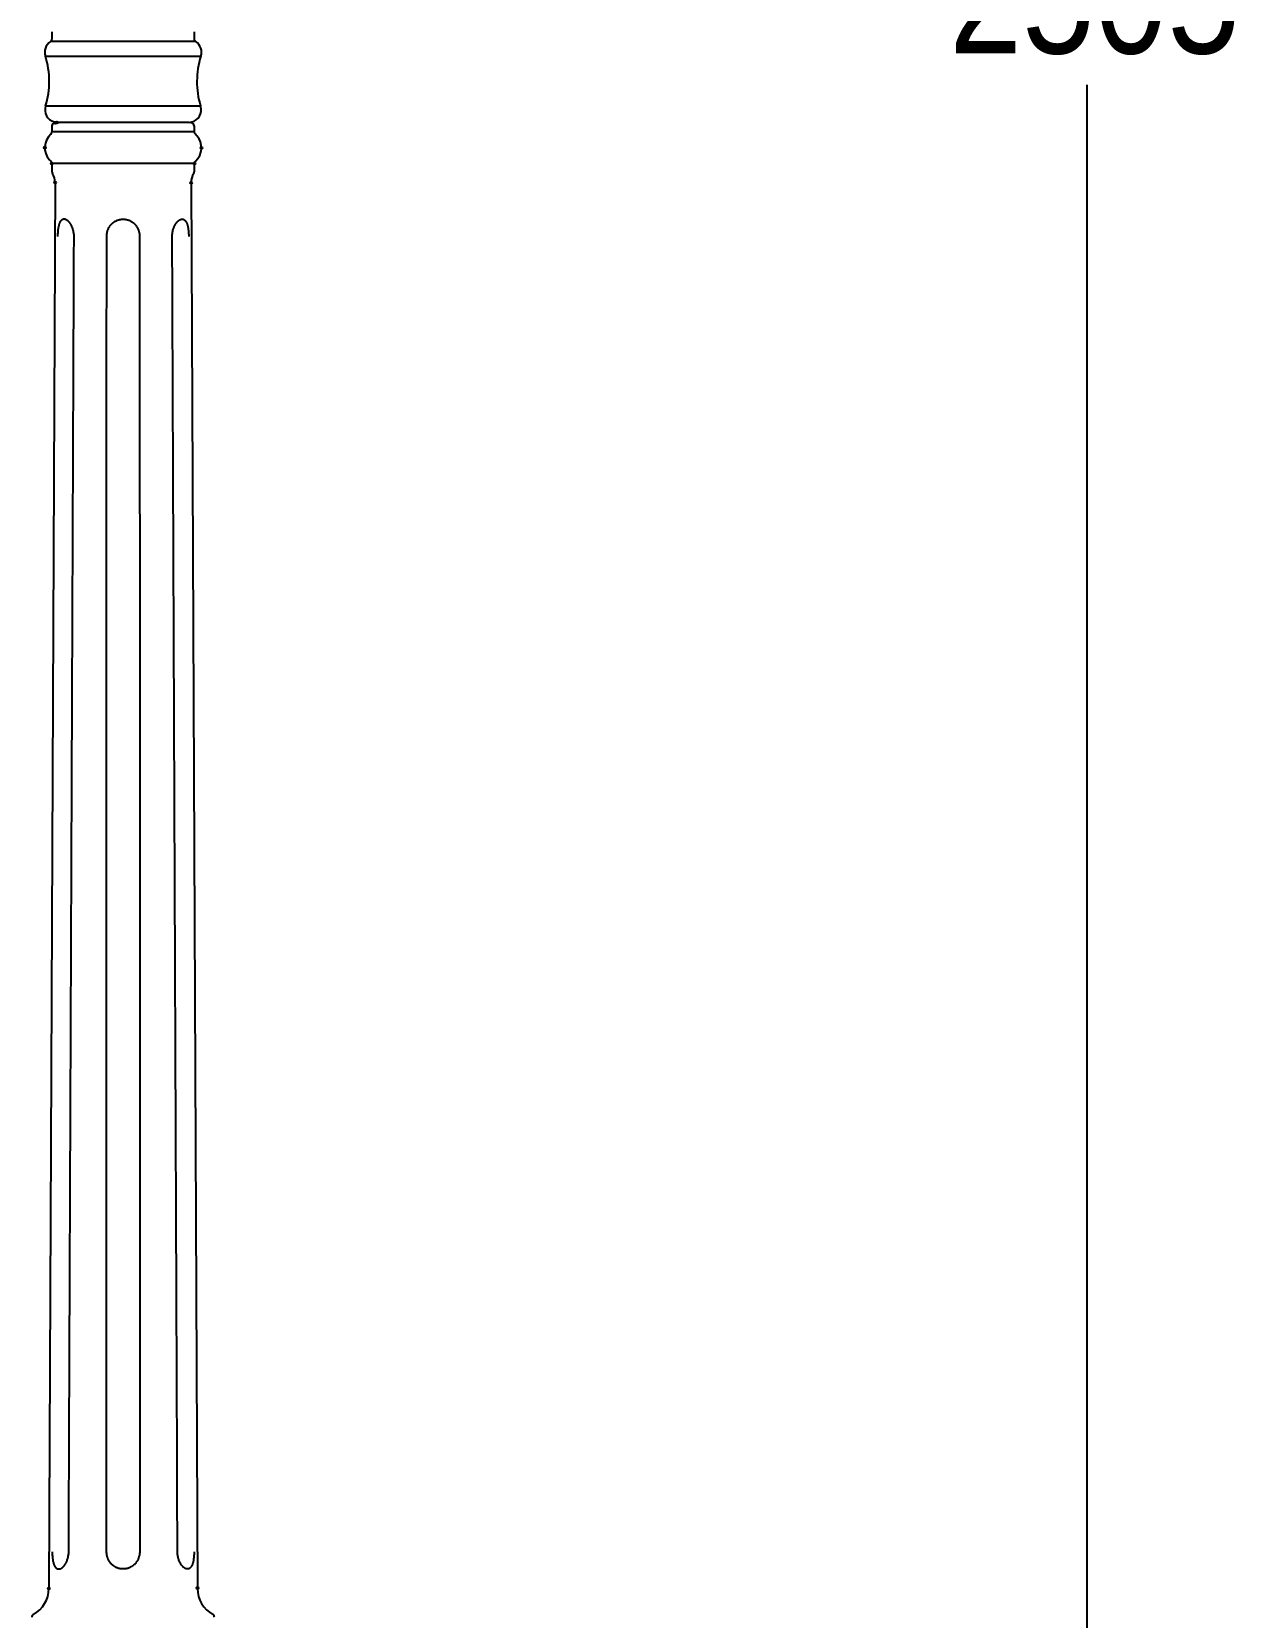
# Model space of a CAD drawing. Extents: x 0 to 119, y 0 to 373.
# Drawn here: x 38.5 to 119.4, y 99 to 205.7 of the extents above; entities that cross this region are included whole.
import ezdxf

# ---------------------------------------------------------------- set-up
doc = ezdxf.new("R2010")
doc.units = 0
doc.layers.add('LIVELLO_1', color=160, linetype='Continuous')
doc.styles.add('STD', font='txt')

# ---------------------------------------------------------------- blocks, each defined once
blk = doc.blocks.new('AI9-BLK1')
at = {"layer": 'LIVELLO_1', "color": 7}
for p, q in [((-9.99, 18.32), (-19.76, 18.32)), ((-19.67, 18.98), (-19.67, 18.49)), ((-10.09, 18.98), (-10.09, 18.49)), ((-20.11, 17.33), (-9.64, 17.33)), ((49.98, 15.4), (49.98, -165.43)), ((-20.09, 13.99), (-9.66, 13.99)), ((-19.45, 12.85), (-19.17, 12.88)), ((-10.42, 12.88), (-19.33, 12.88)), ((-10.59, 12.88), (-19.17, 12.88)), ((-10.3, 12.85), (-10.59, 12.88)), ((-19.67, 12.64), (-19.67, 12.24)), ((-10.09, 12.24), (-19.67, 12.24)), ((-10.09, 12.64), (-10.09, 12.24)), ((-19.67, 10.11), (-19.67, 9.56)), ((-10.09, 10.11), (-19.67, 10.11)), ((-10.09, 10.11), (-10.09, 9.56)), ((-19.45, 8.82), (-19.88, -85.8)), ((-10.3, 8.82), (-9.87, -85.8))]:
    blk.add_line(p, q, dxfattribs=at)
for centre in [(-10.08, 10.11), (-10.3, 8.82), (-19.88, -85.8)]:
    blk.add_circle(centre, 0.0661, dxfattribs=at)
for centre, major_axis, ratio in [((-19.45, 12.85), (0.0674, 0), 0.973483), ((-19.33, 12.88), (0.0661, 0), 0.96637), ((-20.15, 11.18), (0.0013, -0.0691), 0.968659), ((-9.61, 11.17), (0.0657, 0), 0.972866), ((-19.67, 10.11), (0.0004, -0.0658), 0.977728), ((-19.45, 8.83), (0.0674, 0), 0.947948), ((-9.87, -85.76), (0.0009, -0.0675), 0.985872)]:
    blk.add_ellipse(centre, major_axis=major_axis, ratio=ratio, dxfattribs=at)
for points in [[(-19.76, 18.32), (-20.09, 18.1), (-20.23, 17.7), (-20.11, 17.33)], [(-19.76, 18.32), (-19.7, 18.35), (-19.67, 18.42), (-19.67, 18.49)], [(-10.09, 18.49), (-10.09, 18.42), (-10.05, 18.35), (-9.99, 18.32)], [(-9.64, 17.33), (-9.52, 17.7), (-9.66, 18.1), (-9.99, 18.32)], [(-20.09, 13.99), (-19.76, 15.08), (-19.76, 16.24), (-20.11, 17.33)], [(-9.64, 17.33), (-9.99, 16.24), (-10, 15.08), (-9.66, 13.99)], [(-19.45, 12.85), (-19.57, 12.85), (-19.67, 12.76), (-19.67, 12.64)], [(-10.09, 12.64), (-10.09, 12.76), (-10.18, 12.85), (-10.3, 12.85)], [(-19.74, 12.08), (-19.69, 12.12), (-19.67, 12.18), (-19.67, 12.24)], [(-10.09, 12.24), (-10.09, 12.18), (-10.06, 12.12), (-10.01, 12.08)], [(-19.67, 10.11), (-19.67, 10.17), (-19.69, 10.23), (-19.74, 10.27)], [(-10.01, 10.27), (-10.06, 10.23), (-10.09, 10.17), (-10.09, 10.11)], [(-19.67, 9.56), (-19.67, 9.52), (-19.66, 9.48), (-19.63, 9.45)], [(-19.45, 8.82), (-19.45, 9.04), (-19.51, 9.26), (-19.63, 9.45)], [(-10.12, 9.45), (-10.24, 9.26), (-10.3, 9.04), (-10.3, 8.82)], [(-10.12, 9.45), (-10.1, 9.48), (-10.09, 9.52), (-10.09, 9.56)], [(-20.91, -87.54), (-20.28, -87.19), (-19.88, -86.52), (-19.88, -85.8)], [(-9.87, -85.8), (-9.87, -86.52), (-9.47, -87.19), (-8.84, -87.54)], [(-20.91, -87.54), (-20.98, -87.58), (-21.03, -87.65), (-21.03, -87.73)], [(-8.73, -87.73), (-8.73, -87.65), (-8.77, -87.58), (-8.84, -87.54)]]:
    blk.add_open_spline(points, degree=3, dxfattribs=at)
for points, knots in [([(-20.09, 13.99), (-20.23, 13.53), (-19.98, 13.05), (-19.52, 12.91), (-19.46, 12.89), (-19.4, 12.88), (-19.33, 12.88)], [0, 0, 0, 0, 1, 1, 1, 2, 2, 2, 2]), ([(-10.42, 12.88), (-9.95, 12.91), (-9.59, 13.32), (-9.62, 13.79), (-9.63, 13.86), (-9.64, 13.92), (-9.66, 13.99)], [0, 0, 0, 0, 1, 1, 1, 2, 2, 2, 2]), ([(-19.74, 12.08), (-20.24, 11.63), (-20.28, 10.87), (-19.84, 10.37), (-19.81, 10.33), (-19.77, 10.3), (-19.74, 10.27)], [0, 0, 0, 0, 1, 1, 1, 2, 2, 2, 2]), ([(-10.01, 10.27), (-9.51, 10.71), (-9.47, 11.48), (-9.91, 11.98), (-9.94, 12.01), (-9.98, 12.05), (-10.01, 12.08)], [0, 0, 0, 0, 1, 1, 1, 2, 2, 2, 2]), ([(-18.18, 5.2), (-18.18, 5.24), (-18.18, 5.29), (-18.18, 5.33), (-18.19, 5.37), (-18.19, 5.41), (-18.2, 5.45), (-18.2, 5.48), (-18.21, 5.51), (-18.21, 5.54), (-18.22, 5.57), (-18.23, 5.6), (-18.23, 5.63), (-18.24, 5.64), (-18.24, 5.66), (-18.25, 5.68), (-18.26, 5.7), (-18.26, 5.72), (-18.27, 5.74), (-18.28, 5.77), (-18.28, 5.79), (-18.29, 5.81), (-18.3, 5.82), (-18.3, 5.84), (-18.32, 5.87), (-18.32, 5.88), (-18.33, 5.9), (-18.34, 5.92), (-18.35, 5.94), (-18.36, 5.96), (-18.37, 5.98), (-18.38, 5.99), (-18.39, 6.01), (-18.4, 6.02), (-18.41, 6.04), (-18.42, 6.06), (-18.43, 6.07), (-18.44, 6.09), (-18.45, 6.1), (-18.46, 6.11), (-18.47, 6.13), (-18.48, 6.15), (-18.49, 6.16), (-18.5, 6.17), (-18.51, 6.18), (-18.52, 6.19), (-18.53, 6.2), (-18.54, 6.21), (-18.55, 6.22), (-18.57, 6.23), (-18.57, 6.24), (-18.58, 6.25), (-18.59, 6.26), (-18.6, 6.27), (-18.62, 6.28), (-18.63, 6.28), (-18.64, 6.29), (-18.65, 6.3), (-18.66, 6.3), (-18.67, 6.31), (-18.68, 6.32), (-18.69, 6.33), (-18.69, 6.33), (-18.71, 6.33), (-18.72, 6.34), (-18.72, 6.34), (-18.74, 6.34), (-18.75, 6.35), (-18.76, 6.35), (-18.77, 6.35), (-18.77, 6.36), (-18.79, 6.36), (-18.79, 6.36), (-18.8, 6.36), (-18.81, 6.36), (-18.82, 6.36), (-18.83, 6.37), (-18.84, 6.37), (-18.85, 6.37), (-18.85, 6.37), (-18.88, 6.37), (-18.88, 6.37), (-18.88, 6.36), (-18.89, 6.36), (-18.9, 6.36), (-18.91, 6.36), (-18.92, 6.36), (-18.93, 6.35), (-18.93, 6.35), (-18.94, 6.35), (-18.95, 6.34), (-18.96, 6.34), (-18.97, 6.34), (-18.98, 6.33), (-18.99, 6.33), (-18.99, 6.33), (-19, 6.32), (-19.01, 6.31), (-19.02, 6.3), (-19.03, 6.3), (-19.03, 6.29), (-19.04, 6.28), (-19.05, 6.28), (-19.05, 6.27), (-19.06, 6.26), (-19.07, 6.25), (-19.08, 6.24), (-19.09, 6.23), (-19.09, 6.23), (-19.1, 6.21), (-19.11, 6.2), (-19.11, 6.19), (-19.12, 6.18), (-19.13, 6.17), (-19.13, 6.16), (-19.14, 6.15), (-19.14, 6.13), (-19.15, 6.11), (-19.16, 6.1), (-19.16, 6.09), (-19.17, 6.07), (-19.17, 6.06), (-19.18, 6.04), (-19.19, 6.02), (-19.19, 6.01), (-19.2, 5.99), (-19.2, 5.98), (-19.2, 5.96), (-19.21, 5.94), (-19.21, 5.92), (-19.22, 5.9), (-19.22, 5.88), (-19.23, 5.87), (-19.23, 5.84), (-19.23, 5.82), (-19.24, 5.81), (-19.25, 5.79), (-19.25, 5.77), (-19.25, 5.74), (-19.25, 5.72), (-19.26, 5.7), (-19.26, 5.68), (-19.26, 5.66), (-19.26, 5.64), (-19.27, 5.63), (-19.27, 5.6), (-19.27, 5.57), (-19.28, 5.54), (-19.28, 5.5), (-19.28, 5.48), (-19.28, 5.45), (-19.29, 5.41), (-19.29, 5.37), (-19.29, 5.33), (-19.29, 5.29), (-19.29, 5.24), (-19.29, 5.2)], [0, 0, 0, 0, 1, 1, 1, 2, 2, 2, 3, 3, 3, 4, 4, 4, 5, 5, 5, 6, 6, 6, 7, 7, 7, 8, 8, 8, 9, 9, 9, 10, 10, 10, 11, 11, 11, 12, 12, 12, 13, 13, 13, 14, 14, 14, 15, 15, 15, 16, 16, 16, 17, 17, 17, 18, 18, 18, 19, 19, 19, 20, 20, 20, 21, 21, 21, 22, 22, 22, 23, 23, 23, 24, 24, 24, 25, 25, 25, 26, 26, 26, 27, 27, 27, 28, 28, 28, 29, 29, 29, 30, 30, 30, 31, 31, 31, 32, 32, 32, 33, 33, 33, 34, 34, 34, 35, 35, 35, 36, 36, 36, 37, 37, 37, 38, 38, 38, 39, 39, 39, 40, 40, 40, 41, 41, 41, 42, 42, 42, 43, 43, 43, 44, 44, 44, 45, 45, 45, 46, 46, 46, 47, 47, 47, 48, 48, 48, 49, 49, 49, 50, 50, 50, 51, 51, 51, 52, 52, 52, 52]), ([(-15.98, 5.2), (-15.98, 5.24), (-15.98, 5.28), (-15.98, 5.32), (-15.98, 5.36), (-15.97, 5.4), (-15.96, 5.43), (-15.96, 5.46), (-15.95, 5.49), (-15.95, 5.52), (-15.93, 5.54), (-15.93, 5.57), (-15.92, 5.6), (-15.91, 5.62), (-15.91, 5.64), (-15.9, 5.65), (-15.89, 5.67), (-15.88, 5.69), (-15.87, 5.71), (-15.86, 5.73), (-15.86, 5.75), (-15.85, 5.77), (-15.84, 5.79), (-15.82, 5.81), (-15.81, 5.82), (-15.8, 5.84), (-15.79, 5.86), (-15.78, 5.88), (-15.77, 5.9), (-15.76, 5.92), (-15.74, 5.93), (-15.73, 5.95), (-15.72, 5.96), (-15.7, 5.98), (-15.69, 6), (-15.68, 6.01), (-15.66, 6.03), (-15.65, 6.04), (-15.63, 6.06), (-15.62, 6.07), (-15.6, 6.09), (-15.59, 6.1), (-15.57, 6.11), (-15.55, 6.13), (-15.54, 6.14), (-15.52, 6.15), (-15.51, 6.16), (-15.49, 6.17), (-15.48, 6.18), (-15.46, 6.19), (-15.44, 6.21), (-15.43, 6.21), (-15.41, 6.23), (-15.39, 6.23), (-15.38, 6.24), (-15.36, 6.25), (-15.34, 6.26), (-15.33, 6.27), (-15.32, 6.27), (-15.3, 6.28), (-15.28, 6.29), (-15.26, 6.29), (-15.25, 6.3), (-15.23, 6.31), (-15.22, 6.31), (-15.2, 6.31), (-15.19, 6.32), (-15.17, 6.33), (-15.14, 6.33), (-15.12, 6.34), (-15.1, 6.34), (-15.08, 6.35), (-15.06, 6.35), (-15.03, 6.36), (-15, 6.36), (-14.97, 6.36), (-14.94, 6.37), (-14.91, 6.37), (-14.88, 6.37)], [0, 0, 0, 0, 1, 1, 1, 2, 2, 2, 3, 3, 3, 4, 4, 4, 5, 5, 5, 6, 6, 6, 7, 7, 7, 8, 8, 8, 9, 9, 9, 10, 10, 10, 11, 11, 11, 12, 12, 12, 13, 13, 13, 14, 14, 14, 15, 15, 15, 16, 16, 16, 17, 17, 17, 18, 18, 18, 19, 19, 19, 20, 20, 20, 21, 21, 21, 22, 22, 22, 23, 23, 23, 24, 24, 24, 25, 25, 25, 26, 26, 26, 26]), ([(-14.88, 6.37), (-14.85, 6.37), (-14.81, 6.37), (-14.78, 6.36), (-14.75, 6.36), (-14.72, 6.36), (-14.69, 6.35), (-14.67, 6.35), (-14.65, 6.34), (-14.63, 6.34), (-14.61, 6.33), (-14.59, 6.33), (-14.56, 6.32), (-14.55, 6.32), (-14.53, 6.31), (-14.52, 6.31), (-14.5, 6.3), (-14.49, 6.29), (-14.47, 6.29), (-14.46, 6.28), (-14.44, 6.27), (-14.42, 6.27), (-14.41, 6.26), (-14.39, 6.25), (-14.38, 6.24), (-14.36, 6.23), (-14.34, 6.23), (-14.33, 6.21), (-14.31, 6.21), (-14.29, 6.2), (-14.28, 6.18), (-14.26, 6.17), (-14.25, 6.16), (-14.23, 6.15), (-14.21, 6.14), (-14.2, 6.13), (-14.18, 6.11), (-14.17, 6.1), (-14.15, 6.09), (-14.14, 6.07), (-14.12, 6.06), (-14.1, 6.04), (-14.09, 6.03), (-14.08, 6.01), (-14.07, 6), (-14.05, 5.98), (-14.04, 5.96), (-14.02, 5.95), (-14.01, 5.93), (-14, 5.92), (-13.98, 5.9), (-13.97, 5.88), (-13.96, 5.86), (-13.95, 5.84), (-13.94, 5.82), (-13.93, 5.81), (-13.92, 5.79), (-13.91, 5.77), (-13.89, 5.75), (-13.89, 5.73), (-13.88, 5.71), (-13.87, 5.69), (-13.86, 5.67), (-13.85, 5.65), (-13.85, 5.64), (-13.84, 5.62), (-13.83, 5.6), (-13.82, 5.57), (-13.82, 5.54), (-13.81, 5.52), (-13.8, 5.49), (-13.79, 5.46), (-13.79, 5.43), (-13.78, 5.4), (-13.78, 5.36), (-13.77, 5.32), (-13.77, 5.28), (-13.77, 5.24), (-13.77, 5.2)], [0, 0, 0, 0, 1, 1, 1, 2, 2, 2, 3, 3, 3, 4, 4, 4, 5, 5, 5, 6, 6, 6, 7, 7, 7, 8, 8, 8, 9, 9, 9, 10, 10, 10, 11, 11, 11, 12, 12, 12, 13, 13, 13, 14, 14, 14, 15, 15, 15, 16, 16, 16, 17, 17, 17, 18, 18, 18, 19, 19, 19, 20, 20, 20, 21, 21, 21, 22, 22, 22, 23, 23, 23, 24, 24, 24, 25, 25, 25, 26, 26, 26, 26]), ([(-11.57, 5.2), (-11.57, 5.24), (-11.57, 5.29), (-11.57, 5.33), (-11.56, 5.37), (-11.56, 5.41), (-11.55, 5.45), (-11.55, 5.48), (-11.55, 5.51), (-11.54, 5.54), (-11.53, 5.57), (-11.52, 5.6), (-11.52, 5.63), (-11.51, 5.65), (-11.51, 5.67), (-11.5, 5.69), (-11.5, 5.71), (-11.49, 5.73), (-11.48, 5.74), (-11.47, 5.77), (-11.47, 5.79), (-11.46, 5.81), (-11.45, 5.82), (-11.44, 5.84), (-11.44, 5.87), (-11.43, 5.89), (-11.42, 5.9), (-11.41, 5.92), (-11.4, 5.94), (-11.39, 5.96), (-11.38, 5.98), (-11.37, 5.99), (-11.36, 6.01), (-11.35, 6.02), (-11.34, 6.04), (-11.33, 6.06), (-11.32, 6.07), (-11.31, 6.09), (-11.3, 6.1), (-11.29, 6.11), (-11.28, 6.13), (-11.27, 6.15), (-11.26, 6.16), (-11.25, 6.17), (-11.24, 6.18), (-11.23, 6.19), (-11.22, 6.2), (-11.21, 6.21), (-11.2, 6.22), (-11.19, 6.23), (-11.18, 6.24), (-11.17, 6.25), (-11.16, 6.26), (-11.15, 6.27), (-11.13, 6.28), (-11.13, 6.28), (-11.12, 6.29), (-11.1, 6.3), (-11.1, 6.3), (-11.09, 6.31), (-11.07, 6.32), (-11.07, 6.33), (-11.06, 6.33), (-11.05, 6.33), (-11.04, 6.33), (-11.02, 6.34), (-11.02, 6.34), (-11.01, 6.35), (-10.99, 6.35), (-10.99, 6.35), (-10.98, 6.36), (-10.97, 6.36), (-10.96, 6.36), (-10.95, 6.36), (-10.94, 6.36), (-10.93, 6.36), (-10.92, 6.37), (-10.91, 6.37), (-10.9, 6.37), (-10.9, 6.37), (-10.87, 6.37), (-10.87, 6.37), (-10.87, 6.36), (-10.86, 6.36), (-10.85, 6.36), (-10.84, 6.36), (-10.83, 6.36), (-10.82, 6.35), (-10.81, 6.35), (-10.8, 6.35), (-10.8, 6.34), (-10.79, 6.34), (-10.78, 6.34), (-10.77, 6.33), (-10.76, 6.33), (-10.76, 6.33), (-10.75, 6.32), (-10.74, 6.31), (-10.73, 6.3), (-10.73, 6.3), (-10.72, 6.29), (-10.71, 6.28), (-10.7, 6.28), (-10.7, 6.27), (-10.69, 6.26), (-10.68, 6.25), (-10.67, 6.24), (-10.67, 6.23), (-10.66, 6.22), (-10.65, 6.21), (-10.65, 6.2), (-10.64, 6.19), (-10.63, 6.18), (-10.63, 6.17), (-10.62, 6.16), (-10.61, 6.15), (-10.61, 6.13), (-10.6, 6.11), (-10.6, 6.1), (-10.59, 6.09), (-10.58, 6.07), (-10.58, 6.06), (-10.57, 6.04), (-10.57, 6.02), (-10.56, 6.01), (-10.56, 5.99), (-10.55, 5.98), (-10.55, 5.96), (-10.54, 5.94), (-10.54, 5.92), (-10.53, 5.9), (-10.53, 5.88), (-10.53, 5.86), (-10.52, 5.84), (-10.52, 5.82), (-10.51, 5.81), (-10.51, 5.79), (-10.5, 5.77), (-10.5, 5.74), (-10.5, 5.72), (-10.5, 5.7), (-10.49, 5.68), (-10.49, 5.66), (-10.49, 5.64), (-10.48, 5.62), (-10.48, 5.6), (-10.48, 5.57), (-10.47, 5.54), (-10.47, 5.5), (-10.47, 5.48), (-10.47, 5.45), (-10.47, 5.41), (-10.46, 5.37), (-10.46, 5.33), (-10.46, 5.29), (-10.46, 5.24), (-10.46, 5.2)], [0, 0, 0, 0, 1, 1, 1, 2, 2, 2, 3, 3, 3, 4, 4, 4, 5, 5, 5, 6, 6, 6, 7, 7, 7, 8, 8, 8, 9, 9, 9, 10, 10, 10, 11, 11, 11, 12, 12, 12, 13, 13, 13, 14, 14, 14, 15, 15, 15, 16, 16, 16, 17, 17, 17, 18, 18, 18, 19, 19, 19, 20, 20, 20, 21, 21, 21, 22, 22, 22, 23, 23, 23, 24, 24, 24, 25, 25, 25, 26, 26, 26, 27, 27, 27, 28, 28, 28, 29, 29, 29, 30, 30, 30, 31, 31, 31, 32, 32, 32, 33, 33, 33, 34, 34, 34, 35, 35, 35, 36, 36, 36, 37, 37, 37, 38, 38, 38, 39, 39, 39, 40, 40, 40, 41, 41, 41, 42, 42, 42, 43, 43, 43, 44, 44, 44, 45, 45, 45, 46, 46, 46, 47, 47, 47, 48, 48, 48, 49, 49, 49, 50, 50, 50, 51, 51, 51, 52, 52, 52, 52]), ([(-18.54, -83.32), (-18.48, -68.56), (-18.42, -53.81), (-18.36, -39.06), (-18.3, -24.3), (-18.24, -9.56), (-18.18, 5.2)], [0, 0, 0, 0, 1, 1, 1, 2, 2, 2, 2]), ([(-15.99, -83.32), (-15.99, -83.32), (-15.99, -39.06), (-15.99, -39.06), (-15.99, -24.3), (-15.99, -9.56), (-15.98, 5.2)], [0, 0, 0, 0, 1, 1, 1, 2, 2, 2, 2]), ([(-13.77, 5.2), (-13.76, -9.56), (-13.76, -24.3), (-13.76, -39.06), (-13.76, -53.81), (-13.76, -68.56), (-13.76, -83.32)], [0, 0, 0, 0, 1, 1, 1, 2, 2, 2, 2]), ([(-11.22, -83.32), (-11.27, -68.56), (-11.33, -53.81), (-11.39, -39.06), (-11.45, -24.3), (-11.51, -9.56), (-11.57, 5.2)], [0, 0, 0, 0, 1, 1, 1, 2, 2, 2, 2]), ([(-19.65, -83.32), (-19.65, -83.36), (-19.65, -83.4), (-19.65, -83.44), (-19.65, -83.48), (-19.64, -83.52), (-19.64, -83.56), (-19.64, -83.59), (-19.64, -83.62), (-19.63, -83.66), (-19.63, -83.69), (-19.63, -83.71), (-19.63, -83.74), (-19.62, -83.76), (-19.62, -83.78), (-19.62, -83.8), (-19.62, -83.82), (-19.61, -83.84), (-19.61, -83.86), (-19.61, -83.88), (-19.6, -83.9), (-19.6, -83.93), (-19.6, -83.95), (-19.59, -83.96), (-19.59, -83.99), (-19.58, -84), (-19.58, -84.02), (-19.57, -84.04), (-19.57, -84.06), (-19.57, -84.07), (-19.56, -84.09), (-19.56, -84.11), (-19.55, -84.12), (-19.54, -84.14), (-19.54, -84.16), (-19.53, -84.17), (-19.53, -84.19), (-19.52, -84.2), (-19.52, -84.22), (-19.51, -84.23), (-19.5, -84.24), (-19.5, -84.26), (-19.49, -84.27), (-19.48, -84.28), (-19.48, -84.29), (-19.47, -84.3), (-19.47, -84.31), (-19.46, -84.32), (-19.45, -84.33), (-19.44, -84.35), (-19.44, -84.36), (-19.43, -84.36), (-19.42, -84.37), (-19.42, -84.38), (-19.41, -84.39), (-19.4, -84.4), (-19.39, -84.4), (-19.39, -84.41), (-19.37, -84.42), (-19.37, -84.42), (-19.36, -84.43), (-19.35, -84.44), (-19.35, -84.44), (-19.34, -84.45), (-19.33, -84.45), (-19.32, -84.46), (-19.31, -84.46), (-19.3, -84.46), (-19.29, -84.47), (-19.29, -84.47), (-19.28, -84.47), (-19.27, -84.47), (-19.26, -84.47), (-19.25, -84.48), (-19.24, -84.48), (-19.23, -84.48), (-19.22, -84.48), (-19.21, -84.48), (-19.2, -84.48), (-19.2, -84.48), (-19.19, -84.48), (-19.18, -84.48), (-19.17, -84.48), (-19.16, -84.48), (-19.15, -84.47), (-19.14, -84.47), (-19.13, -84.47), (-19.12, -84.47), (-19.11, -84.47), (-19.1, -84.46), (-19.09, -84.46), (-19.08, -84.46), (-19.07, -84.45), (-19.06, -84.45), (-19.05, -84.44), (-19.04, -84.44), (-19.03, -84.43), (-19.02, -84.42), (-19.01, -84.42), (-19, -84.41), (-18.99, -84.4), (-18.98, -84.4), (-18.97, -84.39), (-18.96, -84.38), (-18.95, -84.37), (-18.94, -84.36), (-18.93, -84.36), (-18.92, -84.34), (-18.91, -84.33), (-18.9, -84.32), (-18.89, -84.31), (-18.88, -84.3), (-18.87, -84.29), (-18.85, -84.28), (-18.85, -84.27), (-18.83, -84.25), (-18.83, -84.24), (-18.81, -84.23), (-18.81, -84.22), (-18.79, -84.2), (-18.79, -84.18), (-18.77, -84.17), (-18.77, -84.16), (-18.76, -84.14), (-18.74, -84.12), (-18.74, -84.11), (-18.72, -84.09), (-18.72, -84.07), (-18.71, -84.06), (-18.7, -84.04), (-18.69, -84.02), (-18.68, -84), (-18.67, -83.98), (-18.66, -83.96), (-18.66, -83.95), (-18.65, -83.93), (-18.64, -83.9), (-18.64, -83.88), (-18.63, -83.86), (-18.62, -83.84), (-18.61, -83.82), (-18.6, -83.8), (-18.6, -83.78), (-18.6, -83.76), (-18.59, -83.74), (-18.58, -83.71), (-18.58, -83.69), (-18.57, -83.66), (-18.57, -83.62), (-18.56, -83.59), (-18.55, -83.56), (-18.55, -83.52), (-18.54, -83.48), (-18.54, -83.44), (-18.54, -83.4), (-18.54, -83.36), (-18.54, -83.32)], [0, 0, 0, 0, 1, 1, 1, 2, 2, 2, 3, 3, 3, 4, 4, 4, 5, 5, 5, 6, 6, 6, 7, 7, 7, 8, 8, 8, 9, 9, 9, 10, 10, 10, 11, 11, 11, 12, 12, 12, 13, 13, 13, 14, 14, 14, 15, 15, 15, 16, 16, 16, 17, 17, 17, 18, 18, 18, 19, 19, 19, 20, 20, 20, 21, 21, 21, 22, 22, 22, 23, 23, 23, 24, 24, 24, 25, 25, 25, 26, 26, 26, 27, 27, 27, 28, 28, 28, 29, 29, 29, 30, 30, 30, 31, 31, 31, 32, 32, 32, 33, 33, 33, 34, 34, 34, 35, 35, 35, 36, 36, 36, 37, 37, 37, 38, 38, 38, 39, 39, 39, 40, 40, 40, 41, 41, 41, 42, 42, 42, 43, 43, 43, 44, 44, 44, 45, 45, 45, 46, 46, 46, 47, 47, 47, 48, 48, 48, 49, 49, 49, 50, 50, 50, 51, 51, 51, 52, 52, 52, 52]), ([(-14.88, -84.48), (-14.91, -84.48), (-14.94, -84.48), (-14.97, -84.48), (-15, -84.47), (-15.03, -84.47), (-15.06, -84.47), (-15.08, -84.46), (-15.11, -84.46), (-15.13, -84.45), (-15.15, -84.45), (-15.17, -84.44), (-15.19, -84.44), (-15.21, -84.43), (-15.22, -84.42), (-15.24, -84.42), (-15.25, -84.41), (-15.27, -84.41), (-15.28, -84.4), (-15.3, -84.4), (-15.32, -84.39), (-15.33, -84.38), (-15.35, -84.37), (-15.37, -84.37), (-15.38, -84.36), (-15.4, -84.35), (-15.42, -84.34), (-15.43, -84.33), (-15.45, -84.32), (-15.46, -84.31), (-15.48, -84.3), (-15.49, -84.29), (-15.51, -84.28), (-15.53, -84.27), (-15.54, -84.25), (-15.56, -84.24), (-15.58, -84.23), (-15.59, -84.22), (-15.6, -84.2), (-15.62, -84.19), (-15.63, -84.17), (-15.65, -84.16), (-15.66, -84.15), (-15.68, -84.13), (-15.69, -84.11), (-15.7, -84.1), (-15.72, -84.08), (-15.73, -84.07), (-15.74, -84.05), (-15.76, -84.03), (-15.77, -84.02), (-15.78, -84), (-15.79, -83.98), (-15.81, -83.96), (-15.82, -83.95), (-15.83, -83.93), (-15.84, -83.9), (-15.85, -83.88), (-15.86, -83.87), (-15.87, -83.85), (-15.88, -83.83), (-15.89, -83.81), (-15.89, -83.79), (-15.9, -83.77), (-15.91, -83.75), (-15.92, -83.73), (-15.92, -83.71), (-15.93, -83.69), (-15.94, -83.66), (-15.95, -83.63), (-15.95, -83.6), (-15.96, -83.58), (-15.97, -83.54), (-15.98, -83.51), (-15.98, -83.47), (-15.98, -83.44), (-15.99, -83.4), (-15.99, -83.35), (-15.99, -83.32)], [0, 0, 0, 0, 1, 1, 1, 2, 2, 2, 3, 3, 3, 4, 4, 4, 5, 5, 5, 6, 6, 6, 7, 7, 7, 8, 8, 8, 9, 9, 9, 10, 10, 10, 11, 11, 11, 12, 12, 12, 13, 13, 13, 14, 14, 14, 15, 15, 15, 16, 16, 16, 17, 17, 17, 18, 18, 18, 19, 19, 19, 20, 20, 20, 21, 21, 21, 22, 22, 22, 23, 23, 23, 24, 24, 24, 25, 25, 25, 26, 26, 26, 26]), ([(-13.76, -83.32), (-13.76, -83.35), (-13.76, -83.4), (-13.77, -83.44), (-13.77, -83.47), (-13.78, -83.51), (-13.78, -83.55), (-13.79, -83.58), (-13.8, -83.6), (-13.81, -83.63), (-13.81, -83.66), (-13.82, -83.69), (-13.83, -83.71), (-13.83, -83.73), (-13.84, -83.75), (-13.85, -83.77), (-13.86, -83.79), (-13.87, -83.81), (-13.87, -83.83), (-13.88, -83.85), (-13.89, -83.87), (-13.9, -83.89), (-13.92, -83.91), (-13.92, -83.93), (-13.93, -83.95), (-13.95, -83.96), (-13.96, -83.98), (-13.97, -84), (-13.98, -84.02), (-14, -84.03), (-14.01, -84.05), (-14.02, -84.07), (-14.04, -84.08), (-14.05, -84.1), (-14.06, -84.11), (-14.08, -84.13), (-14.09, -84.15), (-14.1, -84.16), (-14.12, -84.17), (-14.13, -84.19), (-14.15, -84.2), (-14.16, -84.22), (-14.18, -84.23), (-14.2, -84.24), (-14.21, -84.25), (-14.23, -84.27), (-14.24, -84.28), (-14.26, -84.29), (-14.27, -84.3), (-14.29, -84.31), (-14.3, -84.32), (-14.32, -84.33), (-14.34, -84.34), (-14.35, -84.35), (-14.37, -84.36), (-14.39, -84.37), (-14.4, -84.37), (-14.42, -84.38), (-14.44, -84.39), (-14.45, -84.4), (-14.47, -84.4), (-14.48, -84.41), (-14.5, -84.41), (-14.51, -84.42), (-14.53, -84.42), (-14.55, -84.43), (-14.56, -84.44), (-14.58, -84.44), (-14.6, -84.45), (-14.63, -84.45), (-14.65, -84.46), (-14.67, -84.46), (-14.69, -84.47), (-14.72, -84.47), (-14.75, -84.47), (-14.78, -84.48), (-14.81, -84.48), (-14.84, -84.48), (-14.88, -84.48)], [0, 0, 0, 0, 1, 1, 1, 2, 2, 2, 3, 3, 3, 4, 4, 4, 5, 5, 5, 6, 6, 6, 7, 7, 7, 8, 8, 8, 9, 9, 9, 10, 10, 10, 11, 11, 11, 12, 12, 12, 13, 13, 13, 14, 14, 14, 15, 15, 15, 16, 16, 16, 17, 17, 17, 18, 18, 18, 19, 19, 19, 20, 20, 20, 21, 21, 21, 22, 22, 22, 23, 23, 23, 24, 24, 24, 25, 25, 25, 26, 26, 26, 26]), ([(-10.1, -83.32), (-10.1, -83.36), (-10.1, -83.4), (-10.1, -83.44), (-10.1, -83.48), (-10.1, -83.52), (-10.11, -83.56), (-10.11, -83.59), (-10.11, -83.62), (-10.12, -83.65), (-10.12, -83.69), (-10.12, -83.71), (-10.12, -83.74), (-10.13, -83.76), (-10.13, -83.78), (-10.13, -83.8), (-10.13, -83.82), (-10.14, -83.84), (-10.14, -83.86), (-10.14, -83.88), (-10.15, -83.9), (-10.15, -83.92), (-10.15, -83.94), (-10.16, -83.96), (-10.16, -83.98), (-10.17, -84), (-10.17, -84.02), (-10.17, -84.04), (-10.18, -84.05), (-10.19, -84.07), (-10.19, -84.09), (-10.19, -84.11), (-10.2, -84.12), (-10.21, -84.14), (-10.21, -84.16), (-10.22, -84.17), (-10.22, -84.19), (-10.23, -84.2), (-10.24, -84.22), (-10.24, -84.23), (-10.25, -84.24), (-10.25, -84.25), (-10.26, -84.27), (-10.27, -84.28), (-10.27, -84.29), (-10.28, -84.3), (-10.29, -84.31), (-10.29, -84.32), (-10.3, -84.33), (-10.31, -84.35), (-10.31, -84.36), (-10.32, -84.36), (-10.33, -84.37), (-10.34, -84.38), (-10.35, -84.39), (-10.35, -84.4), (-10.36, -84.4), (-10.36, -84.41), (-10.37, -84.42), (-10.38, -84.42), (-10.39, -84.43), (-10.4, -84.44), (-10.41, -84.44), (-10.41, -84.45), (-10.42, -84.45), (-10.43, -84.46), (-10.44, -84.46), (-10.45, -84.46), (-10.46, -84.47), (-10.47, -84.47), (-10.47, -84.47), (-10.48, -84.47), (-10.49, -84.47), (-10.5, -84.48), (-10.51, -84.48), (-10.52, -84.48), (-10.53, -84.48), (-10.54, -84.48), (-10.55, -84.48), (-10.56, -84.48), (-10.57, -84.48), (-10.57, -84.48), (-10.59, -84.48), (-10.59, -84.48), (-10.6, -84.47), (-10.61, -84.47), (-10.62, -84.47), (-10.63, -84.47), (-10.64, -84.47), (-10.65, -84.46), (-10.66, -84.46), (-10.67, -84.46), (-10.68, -84.45), (-10.69, -84.45), (-10.7, -84.44), (-10.71, -84.44), (-10.72, -84.43), (-10.73, -84.42), (-10.74, -84.42), (-10.75, -84.41), (-10.76, -84.4), (-10.77, -84.4), (-10.78, -84.39), (-10.79, -84.38), (-10.8, -84.37), (-10.81, -84.36), (-10.83, -84.36), (-10.83, -84.34), (-10.84, -84.33), (-10.85, -84.32), (-10.87, -84.31), (-10.87, -84.3), (-10.88, -84.29), (-10.9, -84.28), (-10.9, -84.27), (-10.92, -84.25), (-10.93, -84.24), (-10.94, -84.23), (-10.95, -84.22), (-10.96, -84.2), (-10.97, -84.19), (-10.98, -84.17), (-10.99, -84.16), (-10.99, -84.14), (-11.01, -84.12), (-11.02, -84.11), (-11.02, -84.09), (-11.04, -84.07), (-11.04, -84.06), (-11.05, -84.04), (-11.06, -84.02), (-11.07, -84), (-11.08, -83.98), (-11.09, -83.96), (-11.1, -83.95), (-11.1, -83.93), (-11.11, -83.9), (-11.12, -83.88), (-11.13, -83.86), (-11.13, -83.84), (-11.14, -83.82), (-11.14, -83.8), (-11.15, -83.78), (-11.16, -83.76), (-11.16, -83.74), (-11.17, -83.71), (-11.18, -83.69), (-11.18, -83.66), (-11.19, -83.62), (-11.19, -83.59), (-11.2, -83.56), (-11.2, -83.52), (-11.21, -83.48), (-11.21, -83.44), (-11.21, -83.4), (-11.22, -83.36), (-11.22, -83.32)], [0, 0, 0, 0, 1, 1, 1, 2, 2, 2, 3, 3, 3, 4, 4, 4, 5, 5, 5, 6, 6, 6, 7, 7, 7, 8, 8, 8, 9, 9, 9, 10, 10, 10, 11, 11, 11, 12, 12, 12, 13, 13, 13, 14, 14, 14, 15, 15, 15, 16, 16, 16, 17, 17, 17, 18, 18, 18, 19, 19, 19, 20, 20, 20, 21, 21, 21, 22, 22, 22, 23, 23, 23, 24, 24, 24, 25, 25, 25, 26, 26, 26, 27, 27, 27, 28, 28, 28, 29, 29, 29, 30, 30, 30, 31, 31, 31, 32, 32, 32, 33, 33, 33, 34, 34, 34, 35, 35, 35, 36, 36, 36, 37, 37, 37, 38, 38, 38, 39, 39, 39, 40, 40, 40, 41, 41, 41, 42, 42, 42, 43, 43, 43, 44, 44, 44, 45, 45, 45, 46, 46, 46, 47, 47, 47, 48, 48, 48, 49, 49, 49, 50, 50, 50, 51, 51, 51, 52, 52, 52, 52])]:
    blk.add_open_spline(points, degree=3, knots=knots, dxfattribs=at)
at = {"layer": 'LIVELLO_1', "color": 7, "insert": (40.73, 25.19), "char_height": 7.6726, "attachment_point": 1, "style": 'STD'}
blk.add_mtext('\\fArial Narrow|b0|i0;\\H7.6726;\\C7;2505', dxfattribs=at)

msp = doc.modelspace()

# ---------------------------------------------------------------- block references
at = {"layer": 'LIVELLO_1', "color": 7}
msp.add_blockref('AI9-BLK1', (59.537451, 186.684212), dxfattribs=at)

doc.saveas('drawing.dxf')
